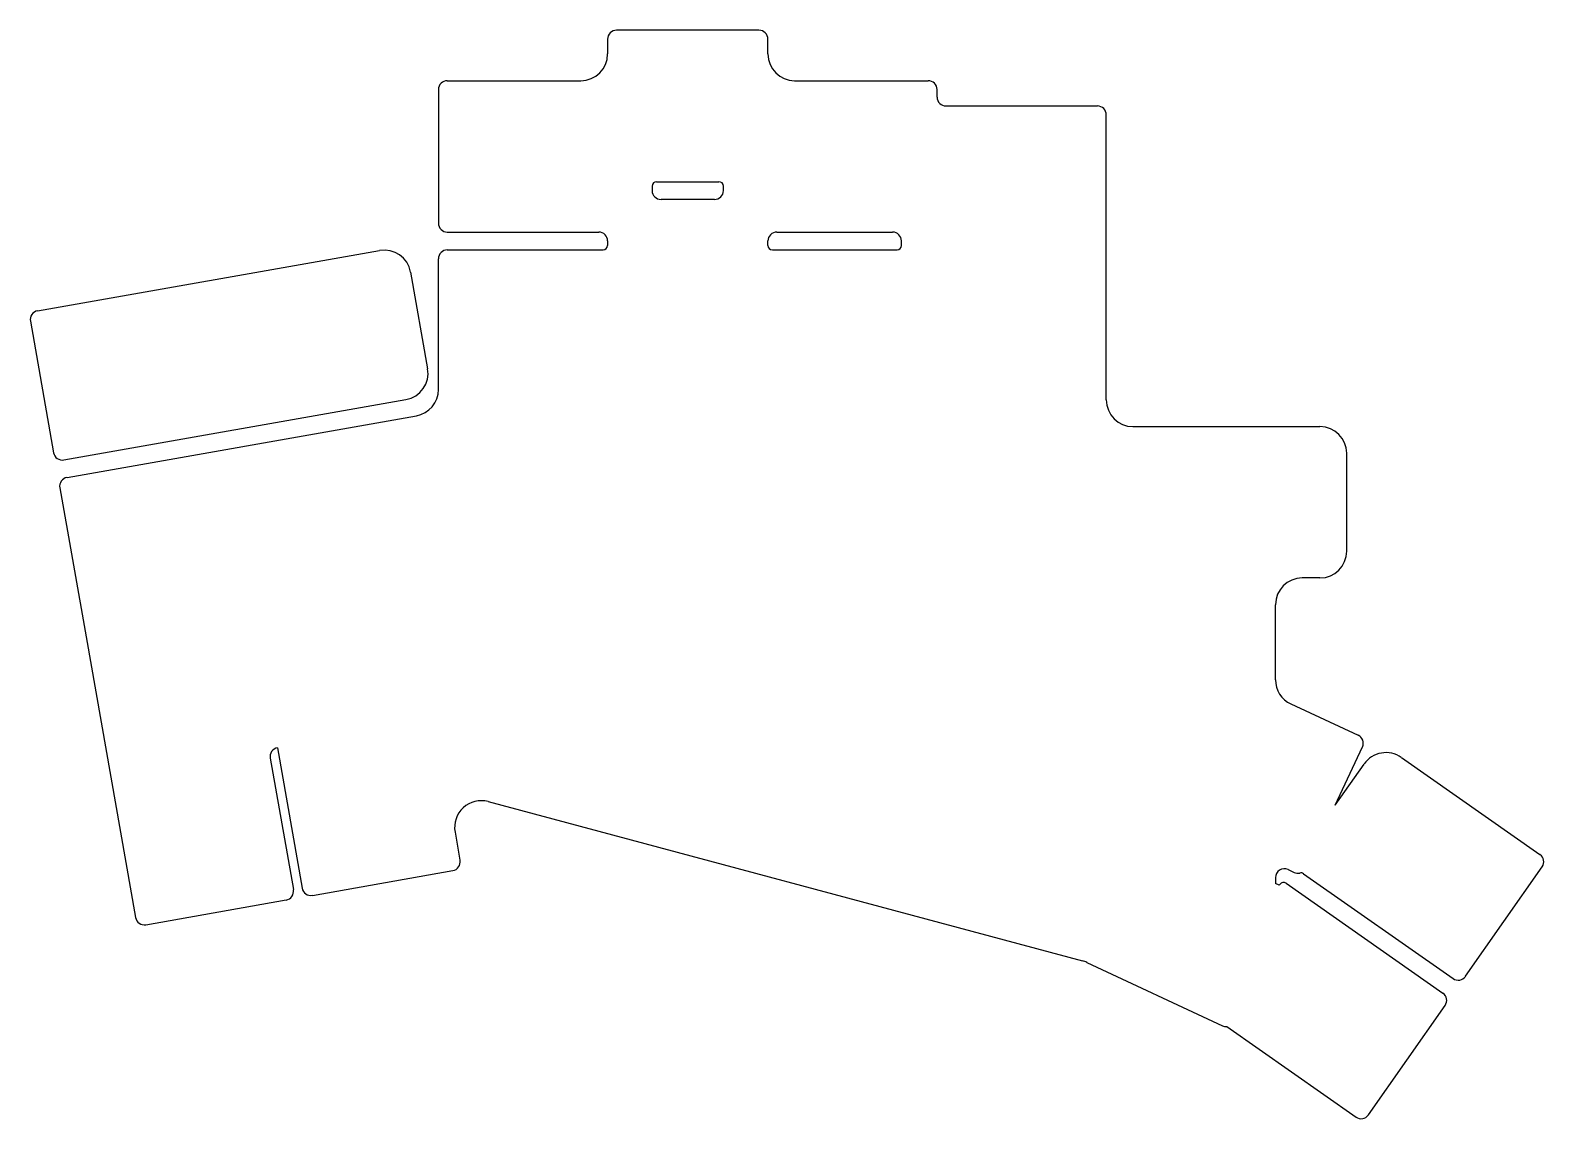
# Model space of a CAD drawing. Header units: millimetres. Extents: x -22 to 148, y -32 to 90.
import ezdxf

# ---------------------------------------------------------------- set-up
doc = ezdxf.new("R2010")
doc.units = ezdxf.units.MM

msp = doc.modelspace()

# ---------------------------------------------------------------- linework, layer by layer
for p, q in [((59.5, 90.42), (43.5, 90.42)), ((42.5, 89.42), (42.5, 87.76)), ((60.5, 87.76), (60.5, 89.42)), ((23.5, 83.76), (23.5, 68.76)), ((24.5, 84.76), (39.5, 84.76)), ((63.5, 84.76), (78.5, 84.76)), ((79.5, 82.92), (79.5, 83.76)), ((80.5, 81.92), (97.5, 81.92)), ((98.5, 48.92), (98.5, 80.92)), ((48, 73.42), (55, 73.42)), ((47.5, 72.92), (47.5, 72.42)), ((54.5, 71.42), (48.5, 71.42)), ((55.5, 72.42), (55.5, 72.92)), ((24.5, 67.76), (41.5, 67.76)), ((42.5, 66.76), (42.5, 66.26)), ((60.5, 66.26), (60.5, 66.76)), ((61.5, 67.76), (74.5, 67.76)), ((75.5, 66.26), (75.5, 66.76)), ((-21.51, 58.92), (16.9, 65.69)), ((23.5, 50.08), (23.5, 64.76)), ((24.5, 65.76), (42, 65.76)), ((61, 65.76), (75, 65.76)), ((20.37, 63.26), (22.28, 52.42)), ((-22.32, 57.76), (-19.72, 42.99)), ((-18.56, 42.18), (19.85, 48.95)), ((-18.21, 40.21), (21.02, 47.13)), ((101.5, 45.92), (122.5, 45.92)), ((125.5, 31.92), (125.5, 42.92)), ((-19.02, 39.05), (-16.07, 22.31)), ((122.5, 28.92), (120.5, 28.92)), ((117.5, 17.5), (117.5, 25.92)), ((-16.07, 22.31), (-10.51, -9.21)), ((-16.07, 22.31), (-16.07, 22.31)), ((119.24, 14.78), (126.78, 11.27)), ((4.61, 8.69), (7.21, -6.08)), ((5.42, 9.85), (5.42, 9.85)), ((5.42, 9.85), (8.2, -5.91)), ((124.22, 3.41), (127.27, 9.94)), ((131.64, 8.77), (147.2, -2.13)), ((124.22, 3.41), (127.46, 8.03)), ((29.1, 3.81), (95.83, -14.07)), ((25.37, 0.39), (25.92, -2.78)), ((9.36, -6.72), (25.11, -3.94)), ((117.5, -4.73), (117.5, -5.37)), ((118.93, -3.83), (119.6, -4.14)), ((120.64, -4.29), (137.45, -16.06)), ((138.84, -15.81), (147.45, -3.53)), ((117.93, -5.57), (117.5, -5.37)), ((117.93, -5.57), (117.99, -5.49)), ((118.69, -5.36), (136.3, -17.7)), ((-9.35, -10.02), (6.4, -7.24)), ((96.32, -14.25), (111.57, -21.36)), ((127.94, -31.38), (136.55, -19.09)), ((112.03, -21.45), (126.55, -31.62))]:
    msp.add_line(p, q)
for centre, radius, start, end in [((43.5, 89.42), 1, 90, 180), ((59.5, 89.42), 1, 0, 90), ((39.5, 87.76), 3, 270, 0), ((63.5, 87.76), 3, 180, 270), ((24.5, 83.76), 1, 90, 180), ((78.5, 83.76), 1, 0, 90), ((80.5, 82.92), 1, 180, 270), ((97.5, 80.92), 1, 0, 90), ((48, 72.92), 0.5, 90, 180), ((55, 72.92), 0.5, 0, 90), ((48.5, 72.42), 1, 180, 270), ((54.5, 72.42), 1, 270, 0), ((24.5, 68.76), 1, 180, 270), ((41.5, 66.76), 1, 0, 90), ((61.5, 66.76), 1, 90, 180), ((74.5, 66.76), 1, 0, 90), ((17.42, 62.74), 3, 10, 100), ((17.07, 64.71), 1, 100.0000008, 100.0000013), ((16.98, 65.2), 0.5, 99.9999989, 100.0000008), ((24.5, 64.76), 1, 90, 180), ((42, 66.26), 0.5, 270, 0), ((61, 66.26), 0.5, 180, 270), ((75, 66.26), 0.5, 270, 0), ((-21.34, 57.93), 1, 100, 190), ((19.33, 51.9), 3, 280, 10), ((21.3, 52.25), 1, 10.0000008, 10.0000013), ((21.79, 52.34), 0.5, 9.9999989, 10.0000008), ((20.5, 50.08), 3, 280, 0), ((101.5, 48.92), 3, 180, 270), ((122.5, 42.92), 3, 0, 90), ((-18.73, 43.16), 1, 190, 280), ((-18.04, 39.22), 1, 100, 190), ((122.5, 31.92), 3, 270, 0), ((120.5, 25.92), 3, 90, 180), ((-15.08, 22.48), 1, 189.9744, 190), ((120.5, 17.5), 3, 180, 245), ((126.36, 10.36), 1, 335, 65), ((126.57, 10.81), 0.5, 64.9999983, 65.0000035), ((5.59, 8.86), 1, 100, 190), ((129.91, 6.31), 3, 55, 145), ((128.28, 7.46), 1, 144.9999995, 145.0000003), ((28.32, 0.91), 3, 75, 190), ((26.35, 0.56), 1, 190.0000008, 190.0000013), ((25.86, 0.48), 0.5, 189.9999989, 190.0000008), ((24.94, -2.96), 1, 280, 10), ((146.63, -2.95), 1, 325, 55), ((118.5, -4.73), 1, 65, 180), ((118.71, -4.28), 0.5, 64.9999983, 65.0000035), ((120.02, -3.24), 1, 245, 282.8137), ((119.81, -3.69), 0.5, 244.9999983, 245.0000035), ((120.35, -4.7), 0.5, 55, 102.8137), ((6.23, -6.26), 1, 280, 10), ((9.18, -5.73), 1, 190, 280), ((118.4, -5.77), 0.5, 55, 145), ((-9.53, -9.03), 1, 190, 280), ((95.05, -16.97), 3, 65, 75), ((95.7, -14.56), 0.5, 75.0000005, 75.0000021), ((96.11, -14.7), 0.5, 64.9999983, 64.9999994), ((138.02, -15.24), 1, 235, 325), ((135.73, -18.52), 1, 325, 55), ((111.99, -20.46), 1, 245, 272.2533), ((127.12, -30.8), 1, 235, 325)]:
    msp.add_arc(centre, radius, start, end)

doc.saveas('drawing.dxf')
